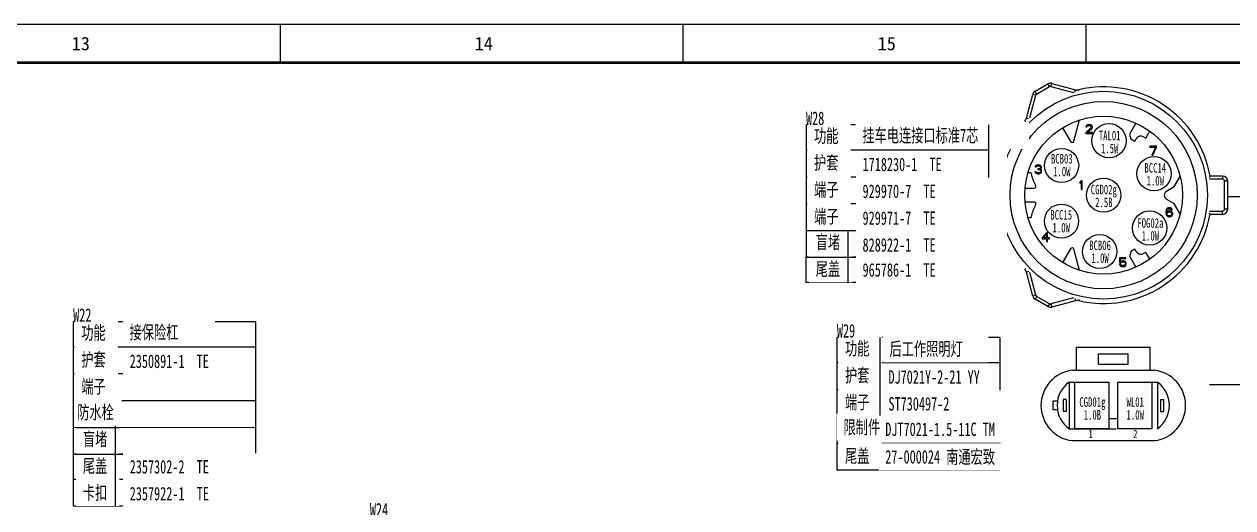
# Model space of a CAD drawing. Header units: millimetres. Extents: x 3853 to 7217, y 3585 to 4426.
# Drawn here: x 5152.8 to 5468.1, y 4299.9 to 4425.9 of the extents above; entities that cross this region are included whole.
import ezdxf

# ---------------------------------------------------------------- set-up
doc = ezdxf.new("R2010")
doc.units = ezdxf.units.MM
doc.layers.get('0').update_dxf_attribs({"lineweight": 25})
doc.layers.add('_0', color=7, linetype='Continuous', lineweight=25)
doc.layers.add('图框层', color=7, linetype='Continuous', lineweight=25)
doc.styles.get("Standard").update_dxf_attribs({"font": ''})
doc.styles.add('标准', font='', dxfattribs={"width": 0.667})
doc.styles.get('Standard').set_extended_font_data('SimSun')
doc.styles.get('标准').set_extended_font_data('SimSun')

# ---------------------------------------------------------------- blocks, each defined once
blk = doc.blocks.new('ZwmFrameMain_A0X4^_^分区图框^_^landscape')
at = {"color": 3}
for p, q in [((1341.63, 831), (1341.63, 821)), ((1446.75, 831), (1446.75, 821)), ((1551.88, 831), (1551.88, 821))]:
    blk.add_line(p, q, dxfattribs=at)
at = {"lineweight": 50}
blk.add_line((0, 821), (3329, 821), dxfattribs=at)
at = {"layer": '图框层', "color": 1}
blk.add_line((-25, 831), (3339, 831), dxfattribs=at)
at = {"color": 3, "char_height": 3.5, "attachment_point": 1}
for s, insert in [('13', (1287.28, 827.71)), ('14', (1392.4, 827.71)), ('15', (1497.53, 827.71))]:
    blk.add_mtext_dynamic_manual_height_columns(s, width=5.7094, gutter_width=1, heights=[0], dxfattribs=dict(at, insert=insert))

msp = doc.modelspace()

# ---------------------------------------------------------------- linework, layer by layer
at = {"layer": '_0', "color": 0, "linetype": 'ByBlock', "lineweight": -3}
for p, q in [((5416.52, 4408.45), (5419.88, 4410.39)), ((5416.93, 4407.73), (5416.52, 4408.45)), ((5416.93, 4407.73), (5420.29, 4409.67)), ((5420.29, 4409.67), (5419.88, 4410.39)), ((5420.67, 4409.72), (5420.89, 4410.52)), ((5420.67, 4409.72), (5426.54, 4408.15)), ((5420.89, 4410.52), (5427.09, 4408.86)), ((5426.92, 4408.26), (5427.09, 4408.86)), ((5427.97, 4408.53), (5427.9, 4408.85)), ((5414.24, 4401.45), (5415.9, 4407.64)), ((5415.13, 4401.56), (5416.7, 4407.43)), ((5416.7, 4407.43), (5415.9, 4407.64)), ((5404.36, 4399.68), (5356.76, 4399.68)), ((5414.08, 4400.51), (5413.84, 4400.74)), ((5414.84, 4401.28), (5414.24, 4401.45)), ((5423.7, 4398.96), (5425.79, 4395.34)), ((5426.64, 4395.45), (5428.12, 4400.97)), ((5431.1, 4398.9), (5429.74, 4397.67)), ((5429.84, 4399.4), (5429.79, 4399.2)), ((5429.79, 4399.2), (5430.03, 4399.2)), ((5430.03, 4399.6), (5429.84, 4399.4)), ((5430.22, 4399.69), (5430.03, 4399.6)), ((5430.03, 4399.2), (5430.13, 4399.35)), ((5430.13, 4399.35), (5430.27, 4399.45)), ((5430.13, 4397.67), (5431.34, 4398.75)), ((5430.56, 4399.74), (5430.22, 4399.69)), ((5430.27, 4399.45), (5430.51, 4399.5)), ((5430.51, 4399.5), (5430.71, 4399.5)), ((5430.76, 4399.74), (5430.56, 4399.74)), ((5430.71, 4399.5), (5430.95, 4399.45)), ((5431.05, 4399.69), (5430.76, 4399.74)), ((5430.95, 4399.45), (5431.1, 4399.35)), ((5431.24, 4399.6), (5431.05, 4399.69)), ((5431.1, 4399.35), (5431.19, 4399.2)), ((5431.19, 4399.1), (5431.1, 4398.9)), ((5431.19, 4399.2), (5431.19, 4399.1)), ((5431.43, 4399.4), (5431.24, 4399.6)), ((5431.34, 4398.75), (5431.43, 4398.9)), ((5431.48, 4399.2), (5431.43, 4399.4)), ((5431.43, 4398.9), (5431.48, 4399.1)), ((5431.48, 4399.1), (5431.48, 4399.2)), ((5442.81, 4400.15), (5441.18, 4397.32)), ((5429.74, 4397.67), (5429.74, 4397.42)), ((5429.74, 4397.42), (5431.48, 4397.42)), ((5431.48, 4397.67), (5430.13, 4397.67)), ((5431.48, 4397.42), (5431.48, 4397.67)), ((5441.18, 4397.32), (5441.52, 4396.05)), ((5441.52, 4396.05), (5442.53, 4395.47)), ((5442.53, 4395.47), (5442.88, 4396.07)), ((5444.78, 4396.59), (5445.38, 4396.24)), ((5445.38, 4396.24), (5446.44, 4398.06)), ((5446.48, 4394.16), (5446.48, 4393.92)), ((5448.22, 4394.16), (5446.48, 4394.16)), ((5446.48, 4393.92), (5447.93, 4393.92)), ((5447.93, 4393.92), (5446.96, 4391.84)), ((5447.25, 4391.84), (5448.22, 4393.92)), ((5448.22, 4393.92), (5448.22, 4394.16)), ((5416.78, 4389.13), (5416.58, 4388.94)), ((5416.97, 4389.23), (5416.78, 4389.13)), ((5417.31, 4389.28), (5416.97, 4389.23)), ((5417.02, 4388.98), (5417.26, 4389.03)), ((5417.26, 4389.03), (5417.46, 4389.03)), ((5417.41, 4389.28), (5417.31, 4389.28)), ((5417.75, 4389.23), (5417.41, 4389.28)), ((5417.46, 4389.03), (5417.7, 4388.98)), ((5417.94, 4389.13), (5417.75, 4389.23)), ((5418.13, 4388.94), (5417.94, 4389.13)), ((5446.96, 4391.84), (5447.25, 4391.84)), ((5356.75, 4386.18), (5404.36, 4386.18)), ((5415.3, 4387.2), (5414.61, 4387.2)), ((5416.49, 4387.5), (5416.54, 4387.35)), ((5416.73, 4387.5), (5416.49, 4387.5)), ((5416.58, 4388.94), (5416.54, 4388.74)), ((5416.54, 4388.74), (5416.78, 4388.74)), ((5416.54, 4387.35), (5416.63, 4387.2)), ((5416.63, 4387.2), (5416.78, 4387.11)), ((5416.78, 4387.4), (5416.73, 4387.5)), ((5416.78, 4388.74), (5416.88, 4388.89)), ((5416.88, 4387.3), (5416.78, 4387.4)), ((5416.78, 4387.11), (5416.97, 4387.01)), ((5416.88, 4388.89), (5417.02, 4388.98)), ((5416.97, 4387.25), (5416.88, 4387.3)), ((5417.21, 4387.2), (5416.97, 4387.25)), ((5416.97, 4387.01), (5417.17, 4386.96)), ((5417.17, 4386.96), (5417.55, 4386.96)), ((5417.51, 4387.2), (5417.21, 4387.2)), ((5417.26, 4388.24), (5417.26, 4388.05)), ((5417.46, 4388.24), (5417.26, 4388.24)), ((5417.26, 4388.05), (5417.46, 4388.05)), ((5417.75, 4388.34), (5417.46, 4388.24)), ((5417.46, 4388.05), (5417.75, 4388)), ((5417.75, 4387.25), (5417.51, 4387.2)), ((5417.55, 4386.96), (5417.75, 4387.01)), ((5417.7, 4388.98), (5417.84, 4388.89)), ((5417.84, 4388.44), (5417.75, 4388.34)), ((5417.75, 4388), (5417.89, 4387.9)), ((5417.84, 4387.3), (5417.75, 4387.25)), ((5417.75, 4387.01), (5417.94, 4387.11)), ((5417.84, 4388.89), (5417.94, 4388.74)), ((5417.94, 4388.64), (5417.84, 4388.44)), ((5417.84, 4388.14), (5418.04, 4388.29)), ((5418.09, 4388.05), (5417.84, 4388.14)), ((5417.94, 4387.4), (5417.84, 4387.3)), ((5417.89, 4387.9), (5417.99, 4387.7)), ((5417.94, 4388.74), (5417.94, 4388.64)), ((5417.99, 4387.5), (5417.94, 4387.4)), ((5417.94, 4387.11), (5418.09, 4387.2)), ((5417.99, 4387.7), (5417.99, 4387.5)), ((5418.04, 4388.29), (5418.13, 4388.44)), ((5418.18, 4387.9), (5418.09, 4388.05)), ((5418.09, 4387.2), (5418.18, 4387.35)), ((5418.18, 4388.74), (5418.13, 4388.94)), ((5418.13, 4388.44), (5418.18, 4388.64)), ((5418.18, 4388.64), (5418.18, 4388.74)), ((5418.23, 4387.7), (5418.18, 4387.9)), ((5418.18, 4387.35), (5418.23, 4387.5)), ((5418.23, 4387.5), (5418.23, 4387.7)), ((5454.34, 4386.41), (5452.64, 4383.47)), ((5462.18, 4386.36), (5461.9, 4386.03)), ((5465.44, 4386.36), (5462.18, 4386.36)), ((5465.44, 4386.36), (5465.44, 4385.53)), ((5413.9, 4383.24), (5416.28, 4383.24)), ((5428.5, 4385.14), (5428.21, 4384.8)), ((5428.21, 4384.8), (5428.21, 4384.4)), ((5428.21, 4384.4), (5428.5, 4384.75)), ((5428.79, 4385.14), (5428.5, 4385.14)), ((5428.5, 4384.75), (5428.5, 4382.82)), ((5428.5, 4382.82), (5428.79, 4382.82)), ((5428.79, 4382.82), (5428.79, 4385.14)), ((5452.64, 4383.47), (5450.77, 4382.38)), ((5465.44, 4385.53), (5461.98, 4385.53)), ((5465.94, 4377.72), (5465.94, 4385.03)), ((5466.77, 4385.03), (5465.94, 4385.03)), ((5466.77, 4377.72), (5466.77, 4385.03)), ((5450.77, 4380.37), (5452.64, 4379.28)), ((5356.76, 4379.18), (5404.36, 4379.18)), ((5356.76, 4379.18), (5404.36, 4379.18)), ((5416.28, 4379.52), (5413.9, 4379.52)), ((5450.71, 4377.46), (5450.66, 4377.11)), ((5450.66, 4377.11), (5450.66, 4376.76)), ((5450.66, 4376.76), (5450.71, 4376.42)), ((5450.81, 4377.7), (5450.71, 4377.46)), ((5450.71, 4376.42), (5450.81, 4376.17)), ((5450.95, 4377.9), (5450.81, 4377.7)), ((5450.91, 4377.11), (5450.95, 4377.41)), ((5451.2, 4377.21), (5450.91, 4377.01)), ((5450.91, 4377.01), (5450.91, 4377.11)), ((5451.2, 4378.05), (5450.95, 4377.9)), ((5450.95, 4377.41), (5451, 4377.56)), ((5450.95, 4376.62), (5451, 4376.76)), ((5450.95, 4376.47), (5450.95, 4376.62)), ((5451, 4376.32), (5450.95, 4376.47)), ((5451, 4377.56), (5451.1, 4377.7)), ((5451, 4376.76), (5451.1, 4376.86)), ((5451.1, 4377.7), (5451.24, 4377.8)), ((5451.1, 4376.86), (5451.24, 4376.96)), ((5451.44, 4378.1), (5451.2, 4378.05)), ((5451.44, 4377.26), (5451.2, 4377.21)), ((5451.24, 4377.8), (5451.39, 4377.85)), ((5451.24, 4376.96), (5451.39, 4377.01)), ((5451.39, 4377.85), (5451.68, 4377.85)), ((5451.39, 4377.01), (5451.73, 4377.01)), ((5451.63, 4378.1), (5451.44, 4378.1)), ((5451.68, 4377.26), (5451.44, 4377.26)), ((5451.87, 4378.05), (5451.63, 4378.1)), ((5451.68, 4377.85), (5451.83, 4377.8)), ((5451.92, 4377.21), (5451.68, 4377.26)), ((5451.73, 4377.01), (5451.87, 4376.96)), ((5451.83, 4377.8), (5451.97, 4377.7)), ((5452.12, 4377.9), (5451.87, 4378.05)), ((5451.87, 4376.96), (5452.02, 4376.86)), ((5452.16, 4377.06), (5451.92, 4377.21)), ((5451.97, 4377.7), (5452.07, 4377.56)), ((5452.02, 4376.86), (5452.12, 4376.76)), ((5452.07, 4377.56), (5452.31, 4377.56)), ((5452.26, 4377.7), (5452.12, 4377.9)), ((5452.12, 4376.76), (5452.16, 4376.62)), ((5452.16, 4376.47), (5452.12, 4376.32)), ((5452.31, 4376.91), (5452.16, 4377.06)), ((5452.16, 4376.62), (5452.16, 4376.47)), ((5452.31, 4377.56), (5452.26, 4377.7)), ((5452.41, 4376.66), (5452.31, 4376.91)), ((5452.31, 4376.17), (5452.41, 4376.42)), ((5452.41, 4376.42), (5452.41, 4376.66)), ((5452.64, 4379.28), (5454.34, 4376.34)), ((5462.18, 4376.4), (5461.9, 4376.73)), ((5461.98, 4377.23), (5465.44, 4377.23)), ((5465.44, 4376.4), (5465.44, 4377.23)), ((5466.77, 4377.72), (5465.94, 4377.72)), ((5414.61, 4375.55), (5415.3, 4375.55)), ((5450.81, 4376.17), (5450.95, 4375.97)), ((5450.95, 4375.97), (5451.2, 4375.82)), ((5451.1, 4376.17), (5451, 4376.32)), ((5451.24, 4376.07), (5451.1, 4376.17)), ((5451.2, 4375.82), (5451.44, 4375.77)), ((5451.39, 4376.02), (5451.24, 4376.07)), ((5451.73, 4376.02), (5451.39, 4376.02)), ((5451.44, 4375.77), (5451.68, 4375.77)), ((5451.68, 4375.77), (5451.92, 4375.82)), ((5451.87, 4376.07), (5451.73, 4376.02)), ((5452.02, 4376.17), (5451.87, 4376.07)), ((5451.92, 4375.82), (5452.16, 4375.97)), ((5452.12, 4376.32), (5452.02, 4376.17)), ((5452.16, 4375.97), (5452.31, 4376.17)), ((5462.18, 4376.4), (5465.44, 4376.4)), ((5419.51, 4371.61), (5418.35, 4370.28)), ((5418.35, 4370.28), (5418.35, 4369.98)), ((5418.69, 4370.28), (5419.51, 4371.22)), ((5419.51, 4370.28), (5418.69, 4370.28)), ((5419.8, 4371.61), (5419.51, 4371.61)), ((5419.51, 4371.22), (5419.51, 4370.28)), ((5419.8, 4370.28), (5419.8, 4371.61)), ((5420.29, 4370.28), (5419.8, 4370.28)), ((5420.29, 4369.98), (5420.29, 4370.28)), ((5418.35, 4369.98), (5419.51, 4369.98)), ((5419.51, 4369.98), (5419.51, 4369.29)), ((5419.51, 4369.29), (5419.8, 4369.29)), ((5419.8, 4369.98), (5420.29, 4369.98)), ((5419.8, 4369.29), (5419.8, 4369.98)), ((5425.79, 4367.42), (5423.7, 4363.8)), ((5428.12, 4361.78), (5426.64, 4367.3)), ((5442.53, 4367.28), (5441.52, 4366.7)), ((5442.88, 4366.68), (5442.53, 4367.28)), ((5404.35, 4365.19), (5356.75, 4365.19)), ((5438.57, 4365.1), (5438.57, 4363.82)), ((5440.22, 4365.1), (5438.57, 4365.1)), ((5438.57, 4363.82), (5438.91, 4363.82)), ((5438.82, 4364.86), (5440.22, 4364.86)), ((5438.82, 4364.06), (5438.82, 4364.86)), ((5439.06, 4364.21), (5438.82, 4364.06)), ((5438.91, 4363.82), (5439.11, 4363.97)), ((5439.3, 4364.26), (5439.06, 4364.21)), ((5439.11, 4363.97), (5439.3, 4364.02)), ((5439.59, 4364.26), (5439.3, 4364.26)), ((5439.3, 4364.02), (5439.59, 4364.02)), ((5439.83, 4364.21), (5439.59, 4364.26)), ((5439.59, 4364.02), (5439.78, 4363.97)), ((5439.78, 4363.97), (5439.93, 4363.87)), ((5440.08, 4364.06), (5439.83, 4364.21)), ((5439.93, 4363.87), (5440.03, 4363.72)), ((5440.22, 4363.87), (5440.08, 4364.06)), ((5440.22, 4364.86), (5440.22, 4365.1)), ((5440.32, 4363.62), (5440.22, 4363.87)), ((5441.52, 4366.7), (5441.23, 4365.62)), ((5441.28, 4365.27), (5442.81, 4362.61)), ((5445.18, 4366.4), (5444.78, 4366.17)), ((5446.44, 4364.7), (5445.5, 4366.32)), ((5414.08, 4362.25), (5413.84, 4362.02)), ((5414.84, 4361.47), (5414.24, 4361.31)), ((5415.9, 4355.11), (5414.24, 4361.31)), ((5416.7, 4355.33), (5415.13, 4361.2)), ((5438.57, 4363.37), (5438.67, 4363.17)), ((5438.86, 4363.37), (5438.57, 4363.37)), ((5438.67, 4363.17), (5438.82, 4362.98)), ((5438.82, 4362.98), (5439.06, 4362.83)), ((5438.96, 4363.17), (5438.86, 4363.37)), ((5439.11, 4363.08), (5438.96, 4363.17)), ((5439.06, 4362.83), (5439.3, 4362.78)), ((5439.3, 4363.03), (5439.11, 4363.08)), ((5439.59, 4363.03), (5439.3, 4363.03)), ((5439.3, 4362.78), (5439.59, 4362.78)), ((5439.78, 4363.08), (5439.59, 4363.03)), ((5439.59, 4362.78), (5439.83, 4362.83)), ((5439.93, 4363.17), (5439.78, 4363.08)), ((5439.83, 4362.83), (5440.08, 4362.98)), ((5440.03, 4363.32), (5439.93, 4363.17)), ((5440.03, 4363.72), (5440.08, 4363.57)), ((5440.08, 4363.47), (5440.03, 4363.32)), ((5440.08, 4363.57), (5440.08, 4363.47)), ((5440.08, 4362.98), (5440.22, 4363.17)), ((5440.22, 4363.17), (5440.32, 4363.42)), ((5440.32, 4363.42), (5440.32, 4363.62)), ((5416.7, 4355.33), (5415.9, 4355.11)), ((5416.93, 4355.02), (5416.52, 4354.3)), ((5420.29, 4353.08), (5416.93, 4355.02)), ((5426.54, 4354.61), (5420.67, 4353.03)), ((5426.92, 4354.5), (5427.09, 4353.89)), ((5419.88, 4352.36), (5416.52, 4354.3)), ((5420.29, 4353.08), (5419.88, 4352.36)), ((5420.67, 4353.03), (5420.89, 4352.23)), ((5427.09, 4353.89), (5420.89, 4352.23)), ((5427.97, 4354.23), (5427.9, 4353.9)), ((5213.18, 4348.39), (5165.58, 4348.39)), ((5407.34, 4344.29), (5364.82, 4344.29)), ((5427.3, 4335.76), (5427.3, 4341.8)), ((5427.3, 4341.8), (5446.55, 4341.8)), ((5446.55, 4335.76), (5446.55, 4341.8)), ((5433.08, 4337.31), (5433.08, 4340.01)), ((5433.08, 4340.01), (5440.78, 4340.01)), ((5440.78, 4337.31), (5440.78, 4340.01)), ((5426.15, 4335.76), (5447.71, 4335.76)), ((5433.08, 4337.31), (5440.78, 4337.31)), ((5165.57, 4334.89), (5213.18, 4334.89)), ((5425.38, 4332.69), (5425.38, 4320.5)), ((5425.38, 4332.69), (5435.77, 4332.69)), ((5438.08, 4332.69), (5448.48, 4332.69)), ((5448.48, 4332.69), (5448.48, 4320.5)), ((5448.48, 4332.69), (5448.48, 4320.5)), ((5364.81, 4330.79), (5407.34, 4330.79)), ((5435.77, 4331.98), (5435.77, 4321.21)), ((5165.58, 4327.89), (5213.18, 4327.89)), ((5165.58, 4327.89), (5213.18, 4327.89)), ((5422.41, 4327.74), (5421.14, 4327.74)), ((5421.14, 4327.74), (5421.14, 4325.43)), ((5423.84, 4328.14), (5423.84, 4325.06)), ((5424.61, 4328.12), (5423.84, 4328.12)), ((5424.61, 4328.14), (5424.61, 4325.06)), ((5449.25, 4328.14), (5449.25, 4325.06)), ((5449.25, 4328.14), (5450.02, 4328.14)), ((5450.02, 4328.14), (5450.02, 4325.06)), ((5364.82, 4323.79), (5407.34, 4323.79)), ((5364.82, 4323.79), (5407.34, 4323.79)), ((5422.41, 4325.44), (5421.14, 4325.44)), ((5424.61, 4325.06), (5423.84, 4325.06)), ((5435.77, 4323.19), (5438.08, 4323.19)), ((5449.25, 4325.06), (5450.02, 4325.06)), ((5425.38, 4320.5), (5437.7, 4320.5)), ((5364.82, 4316.79), (5407.34, 4316.8)), ((5426.15, 4317.43), (5447.71, 4317.43)), ((5213.17, 4313.9), (5165.57, 4313.9)), ((5364.82, 4309.8), (5407.34, 4309.81)), ((5165.56, 4300.4), (5213.17, 4300.4))]:
    msp.add_line(p, q, dxfattribs=at)
at = {"layer": '_0', "color": 0}
for p, q in [((5356.76, 4393.18), (5404.36, 4393.17)), ((5356.75, 4358.69), (5404.35, 4358.68)), ((5165.58, 4341.89), (5213.18, 4341.87)), ((5364.82, 4337.79), (5407.34, 4337.77)), ((5165.57, 4307.4), (5213.17, 4307.38))]:
    msp.add_line(p, q, dxfattribs=at)
at = {"layer": '_0', "lineweight": -3}
for p, q in [((5511.57, 4380.91), (5466.77, 4380.91)), ((5511.57, 4331.95), (5462.03, 4331.95))]:
    msp.add_line(p, q, dxfattribs=at)
at = {"layer": '_0', "color": 0, "lineweight": -3}
msp.add_line((5364.82, 4316.79), (5364.82, 4309.8), dxfattribs=at)
at = {"layer": '_0', "color": 0, "linetype": 'ByBlock', "lineweight": -3}
for points in [[(5426.9, 4332.69), (5435.77, 4332.69), (5435.77, 4320.5), (5426.9, 4320.5)], [(5438.08, 4332.69), (5446.95, 4332.69), (5446.95, 4320.5), (5438.08, 4320.5)]]:
    msp.add_lwpolyline(points, close=True, dxfattribs=at)
for centre, radius in [((5434.39, 4381.38), 27.07), ((5434.39, 4381.38), 24.41), ((5434.39, 4381.38), 20.57), ((5435.81, 4395.56), 4.46), ((5423.43, 4389.12), 4.46), ((5447.55, 4386.98), 4.46), ((5434.39, 4381.38), 4.46), ((5423.41, 4374.62), 4.46), ((5446.39, 4372.82), 4.46), ((5433.38, 4366.7), 4.46)]:
    msp.add_circle(centre, radius, dxfattribs=at)
for centre, radius, start, end in [((5417.18, 4407.3), 1.33, 120, 165), ((5420.54, 4409.24), 1.33, 75, 120), ((5420.54, 4409.24), 0.498, 75, 120), ((5427.52, 4410.47), 1.66, 255, 283.2956), ((5434.39, 4381.38), 28.23, 10.1642, 103.2956), ((5417.18, 4407.3), 0.498, 120, 165), ((5412.63, 4401.88), 1.66, 316.7044, 345), ((5426.19, 4395.57), 0.465, 210, 345), ((5444.08, 4395.38), 1.39, 60, 150), ((5415.3, 4386.96), 0.245, 7.8375, 90), ((5422.91, 4388), 7.44, 187.8375, 212.9644), ((5465.44, 4385.03), 1.33, 0, 90), ((5416.28, 4383.7), 0.465, 270, 32.9644), ((5465.44, 4385.03), 0.498, 0.0162, 89.9774), ((5451.36, 4381.38), 1.16, 120.2732, 239.7268), ((5422.91, 4374.75), 7.44, 147.0356, 172.1625), ((5416.28, 4379.05), 0.465, 327.0356, 90), ((5465.44, 4377.72), 0.498, 270.0162, 359.9774), ((5465.44, 4377.72), 1.33, 270, 0), ((5415.3, 4375.8), 0.245, 270, 352.1625), ((5434.39, 4381.38), 28.23, 256.7044, 349.8358), ((5426.19, 4367.18), 0.465, 15, 150), ((5441.68, 4365.5), 0.465, 165, 210), ((5444.08, 4367.38), 1.39, 210, 300), ((5445.3, 4366.2), 0.232, 30, 120), ((5412.63, 4360.88), 1.66, 15, 43.2956), ((5417.18, 4355.45), 1.33, 195, 240), ((5417.18, 4355.45), 0.498, 195, 240), ((5420.54, 4353.51), 1.33, 240, 285), ((5420.54, 4353.51), 0.498, 240, 285), ((5427.52, 4352.29), 1.66, 76.7044, 105), ((5427.3, 4326.6), 9.24, 97.1808, 262.8192), ((5446.55, 4326.6), 9.24, 277.1808, 82.8192), ((5429.83, 4326.6), 7.55, 126.1486, 233.8514), ((5444.02, 4326.6), 7.55, 306.1486, 53.8514)]:
    msp.add_arc(centre, radius, start, end, dxfattribs=at)

# ---------------------------------------------------------------- texts
at = {"layer": '_0', "color": 0, "linetype": 'ByBlock', "lineweight": -3, "style": '标准', "width": 0.667}
for s, p in [('1', (5430.48, 4318.08)), ('2', (5442.13, 4318.08))]:
    msp.add_text(s, height=2.16, dxfattribs=at).set_placement(p)
at = {"layer": '_0', "color": 0, "char_height": 2.5, "attachment_point": 1, "style": '标准'}
for s, insert, width in [('\\pxsm0.8,qc,t0.32;{\\fFangSong_GB2312|b0|i0|c134|p2;TAL01\\P1.5W}', (5433.49, 4398.16), 4.9731), ('\\pxsm0.8,qc,t0.32;{\\fFangSong_GB2312|b0|i0|c134|p2;BCB03\\P1.0W}', (5421, 4392.13), 4.9731), ('\\pxsm0.8,qc,t0.32;{\\fFangSong_GB2312|b0|i0|c134|p2;BCC14\\P1.0W}', (5445.39, 4389.74), 4.9731), ('\\pxsm0.8,qc,t0.32;{\\fFangSong_GB2312|b0|i0|c134|p2;CGD02g\\P2.5B}', (5431.97, 4384.1), 4.9731), ('\\pxsm0.8,qc,t0.32;{\\fFangSong_GB2312|b0|i0|c134|p2;BCC15\\P1.0W}', (5420.85, 4377.51), 4.9731), ('\\pxsm0.8,qc,t0.32;{\\fFangSong_GB2312|b0|i0|c134|p2;FOG02a\\P1.0W}', (5444.11, 4375.38), 4.9731), ('\\pxsm0.8,qc,t0.32;{\\fFangSong_GB2312|b0|i0|c134|p2;BCB06\\P1.0W}', (5430.98, 4369.57), 4.9731), ('\\pxsm0.8,qc,t0.384;{\\fFangSong_GB2312|b0|i0|c134|p2;CGD01g\\P1.0B}', (5428.48, 4328.74), 5.9677), ('\\pxsm0.8,qc,t0.384;{\\fFangSong_GB2312|b0|i0|c134|p2;WL01\\P1.0W}', (5439.66, 4328.74), 5.9677)]:
    msp.add_mtext(s, dxfattribs=dict(at, insert=insert, width=width))
at = {"layer": '_0', "color": 0, "linetype": 'ByBlock', "lineweight": -3, "insert": (5242.98, 4301.19), "char_height": 3.5, "width": 15.1586, "attachment_point": 1, "style": '标准'}
msp.add_mtext('W24', dxfattribs=at)

# ---------------------------------------------------------------- next in the draw order: texts
at = {"layer": '_0', "color": 0, "char_height": 3.5, "attachment_point": 1, "style": '标准', "bg_fill": 2}
for s, insert, width in [('{\\fFangSong_GB2312|b0|i0|c134|p2;挂车电连接口标准7芯}', (5371.47, 4398.7), 41.7302), ('{\\fFangSong_GB2312|b0|i0|c134|p2;盲堵}', (5359.28, 4370.9), 7.8037), ('{\\fFangSong_GB2312|b0|i0|c134|p2;接保险杠}', (5180.29, 4347.41), 20.5328), ('{\\fFangSong_GB2312|b0|i0|c134|p2;后工作照明灯}', (5378.54, 4343.09), 24.0033), ('{\\fFangSong_GB2312|b0|i0|c134|p2;盲堵}', (5168.11, 4319.6), 7.8037)]:
    msp.add_mtext(s, dxfattribs=dict(at, insert=insert, width=width))

# ---------------------------------------------------------------- next in the draw order: linework, layer by layer
at = {"layer": '_0', "color": 0, "linetype": 'ByBlock', "lineweight": -3}
for p, q in [((5356.76, 4372.18), (5404.36, 4372.19)), ((5165.58, 4320.89), (5213.18, 4320.9))]:
    msp.add_line(p, q, dxfattribs=at)

# ---------------------------------------------------------------- next in the draw order: texts
at = {"layer": '_0', "color": 0, "char_height": 3.5, "attachment_point": 1, "style": '标准', "bg_fill": 2}
for s, insert, width in [('{\\fFangSong_GB2312|b0|i0|c134|p2;1718230-1  TE}', (5371.51, 4391.16), 35.8921), ('{\\fFangSong_GB2312|b0|i0|c134|p2;尾盖}', (5359.29, 4363.9), 7.8037), ('{\\fFangSong_GB2312|b0|i0|c134|p2;2350891-1  TE}', (5180.33, 4339.86), 35.8921), ('{\\fFangSong_GB2312|b0|i0|c134|p2;DJ7021Y-2-21 YY}', (5378.27, 4335.77), 29.0707), ('{\\fFangSong_GB2312|b0|i0|c134|p2;尾盖}', (5168.11, 4312.61), 7.8037)]:
    msp.add_mtext(s, dxfattribs=dict(at, insert=insert, width=width))

# ---------------------------------------------------------------- next in the draw order: linework, layer by layer
at = {"layer": '_0', "color": 0, "linetype": 'ByBlock', "lineweight": -3}
for p, q in [((5367.67, 4399.68), (5367.68, 4358.69)), ((5356.76, 4365.19), (5404.36, 4365.2)), ((5165.58, 4313.9), (5213.18, 4313.91))]:
    msp.add_line(p, q, dxfattribs=at)
at = {"layer": '_0', "lineweight": -3}
for p, q in [((5404.36, 4399.68), (5404.35, 4358.68)), ((5213.18, 4348.39), (5213.17, 4300.4)), ((5407.34, 4344.29), (5407.34, 4309.81))]:
    msp.add_line(p, q, dxfattribs=at)
at = {"layer": '_0', "color": 0, "lineweight": -3}
for p, q in [((5356.76, 4372.18), (5356.76, 4365.19)), ((5356.75, 4365.19), (5356.75, 4358.69))]:
    msp.add_line(p, q, dxfattribs=at)

# ---------------------------------------------------------------- next in the draw order: texts
at = {"layer": '_0', "color": 0, "char_height": 3.5, "width": 7.8037, "attachment_point": 1, "style": '标准', "bg_fill": 2}
for s, insert in [('{\\fFangSong_GB2312|b0|i0|c134|p2;功能}', (5366.93, 4343.2)), ('{\\fFangSong_GB2312|b0|i0|c134|p2;卡扣}', (5168.11, 4305.61))]:
    msp.add_mtext(s, dxfattribs=dict(at, insert=insert))

# ---------------------------------------------------------------- next in the draw order: linework, layer by layer
at = {"layer": '_0', "color": 0, "linetype": 'ByBlock', "lineweight": -3}
msp.add_line((5176.49, 4348.39), (5176.5, 4300.4), dxfattribs=at)
at = {"layer": '_0', "color": 0, "lineweight": -3}
for p, q in [((5165.57, 4313.9), (5165.57, 4307.4)), ((5165.57, 4307.4), (5165.57, 4300.4))]:
    msp.add_line(p, q, dxfattribs=at)

# ---------------------------------------------------------------- next in the draw order: texts
at = {"layer": '_0', "color": 0, "char_height": 3.5, "attachment_point": 1, "style": '标准', "bg_fill": 2}
for s, insert, width in [('{\\fFangSong_GB2312|b0|i0|c134|p2;功能}', (5358.86, 4398.59), 7.8037), ('{\\fFangSong_GB2312|b0|i0|c134|p2;965786-1  TE}', (5371.51, 4363.66), 35.8921), ('{\\fFangSong_GB2312|b0|i0|c134|p2;护套}', (5366.93, 4336.2), 7.8037), ('{\\fFangSong_GB2312|b0|i0|c134|p2;2357922-1  TE}', (5180.34, 4305.37), 35.8921)]:
    msp.add_mtext(s, dxfattribs=dict(at, insert=insert, width=width))
at = {"layer": '_0', "color": 0, "linetype": 'ByBlock', "lineweight": -3, "insert": (5364.82, 4347.79), "char_height": 3.5, "width": 15.1586, "attachment_point": 1, "style": '标准'}
msp.add_mtext('W29', dxfattribs=at)

# ---------------------------------------------------------------- next in the draw order: linework, layer by layer
at = {"layer": '_0', "color": 0, "lineweight": -3}
msp.add_line((5364.82, 4344.29), (5364.82, 4337.79), dxfattribs=at)

# ---------------------------------------------------------------- next in the draw order: texts
at = {"layer": '_0', "color": 0, "linetype": 'ByBlock', "lineweight": -3, "insert": (5356.76, 4403.18), "char_height": 3.5, "width": 15.1586, "attachment_point": 1, "style": '标准'}
msp.add_mtext('W28', dxfattribs=at)
at = {"layer": '_0', "color": 0, "char_height": 3.5, "attachment_point": 1, "style": '标准', "bg_fill": 2}
for s, insert, width in [('{\\fFangSong_GB2312|b0|i0|c134|p2;护套}', (5358.86, 4391.6), 7.8037), ('{\\fFangSong_GB2312|b0|i0|c134|p2;功能}', (5167.68, 4347.3), 7.8037), ('{\\fFangSong_GB2312|b0|i0|c134|p2;端子}', (5366.93, 4329.2), 7.8037), ('{\\fFangSong_GB2312|b0|i0|c134|p2;2357302-2  TE}', (5180.33, 4312.37), 35.8921)]:
    msp.add_mtext(s, dxfattribs=dict(at, insert=insert, width=width))

# ---------------------------------------------------------------- next in the draw order: linework, layer by layer
at = {"layer": '_0', "color": 0, "lineweight": -3}
for p, q in [((5356.76, 4399.68), (5356.76, 4393.18)), ((5364.82, 4337.79), (5364.82, 4330.79)), ((5364.82, 4330.79), (5364.82, 4323.79)), ((5364.82, 4323.79), (5364.82, 4316.79))]:
    msp.add_line(p, q, dxfattribs=at)

# ---------------------------------------------------------------- next in the draw order: texts
at = {"layer": '_0', "color": 0, "char_height": 3.5, "width": 7.8037, "attachment_point": 1, "style": '标准', "bg_fill": 2}
for s, insert in [('{\\fFangSong_GB2312|b0|i0|c134|p2;端子}', (5358.87, 4384.6)), ('{\\fFangSong_GB2312|b0|i0|c134|p2;护套}', (5167.69, 4340.3))]:
    msp.add_mtext(s, dxfattribs=dict(at, insert=insert))
at = {"layer": '_0', "color": 0, "linetype": 'ByBlock', "lineweight": -3, "insert": (5165.58, 4351.89), "char_height": 3.5, "width": 15.1586, "attachment_point": 1, "style": '标准'}
msp.add_mtext('W22', dxfattribs=at)

# ---------------------------------------------------------------- next in the draw order: linework, layer by layer
at = {"layer": '_0', "color": 0, "lineweight": -3}
for p, q in [((5356.76, 4393.18), (5356.76, 4386.18)), ((5356.76, 4386.18), (5356.76, 4379.18)), ((5356.76, 4379.18), (5356.76, 4372.18)), ((5165.58, 4348.39), (5165.58, 4341.89))]:
    msp.add_line(p, q, dxfattribs=at)

# ---------------------------------------------------------------- next in the draw order: texts
at = {"layer": '_0', "color": 0, "char_height": 3.5, "attachment_point": 1, "style": '标准', "bg_fill": 2}
for s, insert, width in [('{\\fFangSong_GB2312|b0|i0|c134|p2;929970-7  TE}', (5371.51, 4384.16), 35.8921), ('{\\fFangSong_GB2312|b0|i0|c134|p2;端子}', (5167.69, 4333.3), 7.8037), ('{\\fFangSong_GB2312|b0|i0|c134|p2;限制件}', (5366.54, 4322.67), 9.8578)]:
    msp.add_mtext(s, dxfattribs=dict(at, insert=insert, width=width))

# ---------------------------------------------------------------- next in the draw order: linework, layer by layer
at = {"layer": '_0', "color": 0, "lineweight": -3}
msp.add_line((5165.58, 4341.89), (5165.58, 4334.89), dxfattribs=at)
at = {"layer": '_0', "lineweight": -3}
msp.add_line((5376.1, 4309.8), (5376.1, 4344.29), dxfattribs=at)

# ---------------------------------------------------------------- next in the draw order: texts
at = {"layer": '_0', "color": 0, "char_height": 3.5, "attachment_point": 1, "style": '标准', "bg_fill": 2}
for s, insert, width in [('{\\fFangSong_GB2312|b0|i0|c134|p2;929971-7  TE}', (5371.51, 4377.16), 35.8921), ('{\\fFangSong_GB2312|b0|i0|c134|p2;防水栓}', (5166.64, 4326.57), 9.8578)]:
    msp.add_mtext(s, dxfattribs=dict(at, insert=insert, width=width))

# ---------------------------------------------------------------- next in the draw order: linework, layer by layer
at = {"layer": '_0', "color": 0, "lineweight": -3}
for p, q in [((5165.58, 4334.89), (5165.58, 4327.89)), ((5165.58, 4327.89), (5165.58, 4320.89)), ((5165.58, 4320.89), (5165.58, 4313.9))]:
    msp.add_line(p, q, dxfattribs=at)

# ---------------------------------------------------------------- next in the draw order: texts
at = {"layer": '_0', "color": 0, "char_height": 3.5, "attachment_point": 1, "style": '标准', "bg_fill": 2}
for s, insert, width in [('{\\fFangSong_GB2312|b0|i0|c134|p2;828922-1  TE}', (5371.51, 4370.17), 35.8921), ('{\\fFangSong_GB2312|b0|i0|c134|p2;DJT7021-1.5-11C TM}', (5377.44, 4322.15), 29.9015)]:
    msp.add_mtext(s, dxfattribs=dict(at, insert=insert, width=width))

# ---------------------------------------------------------------- next in the draw order: texts
for s, insert, width in [('{\\fFangSong_GB2312|b0|i0|c134|p2;端子}', (5358.87, 4377.6), 7.8037), ('{\\fFangSong_GB2312|b0|i0|c134|p2;ST730497-2}', (5378.27, 4328.77), 29.0707), ('{\\fFangSong_GB2312|b0|i0|c134|p2;尾盖}', (5366.93, 4315.21), 7.8037)]:
    msp.add_mtext(s, dxfattribs=dict(at, insert=insert, width=width))

# ---------------------------------------------------------------- next in the draw order: texts
at = {"layer": '_0', "color": 0, "insert": (5377.44, 4314.95), "char_height": 3.5, "width": 29.9015, "attachment_point": 1, "style": '标准', "bg_fill": 2}
msp.add_mtext('{\\fFangSong_GB2312|b0|i0|c134|p2;27-000024 南通宏致}', dxfattribs=at)

# ---------------------------------------------------------------- next in the draw order: block references
at = {"layer": '图框层'}
msp.add_blockref('ZwmFrameMain_A0X4^_^分区图框^_^landscape', (3877.91, 3594.93), dxfattribs=at)

doc.saveas('drawing.dxf')
